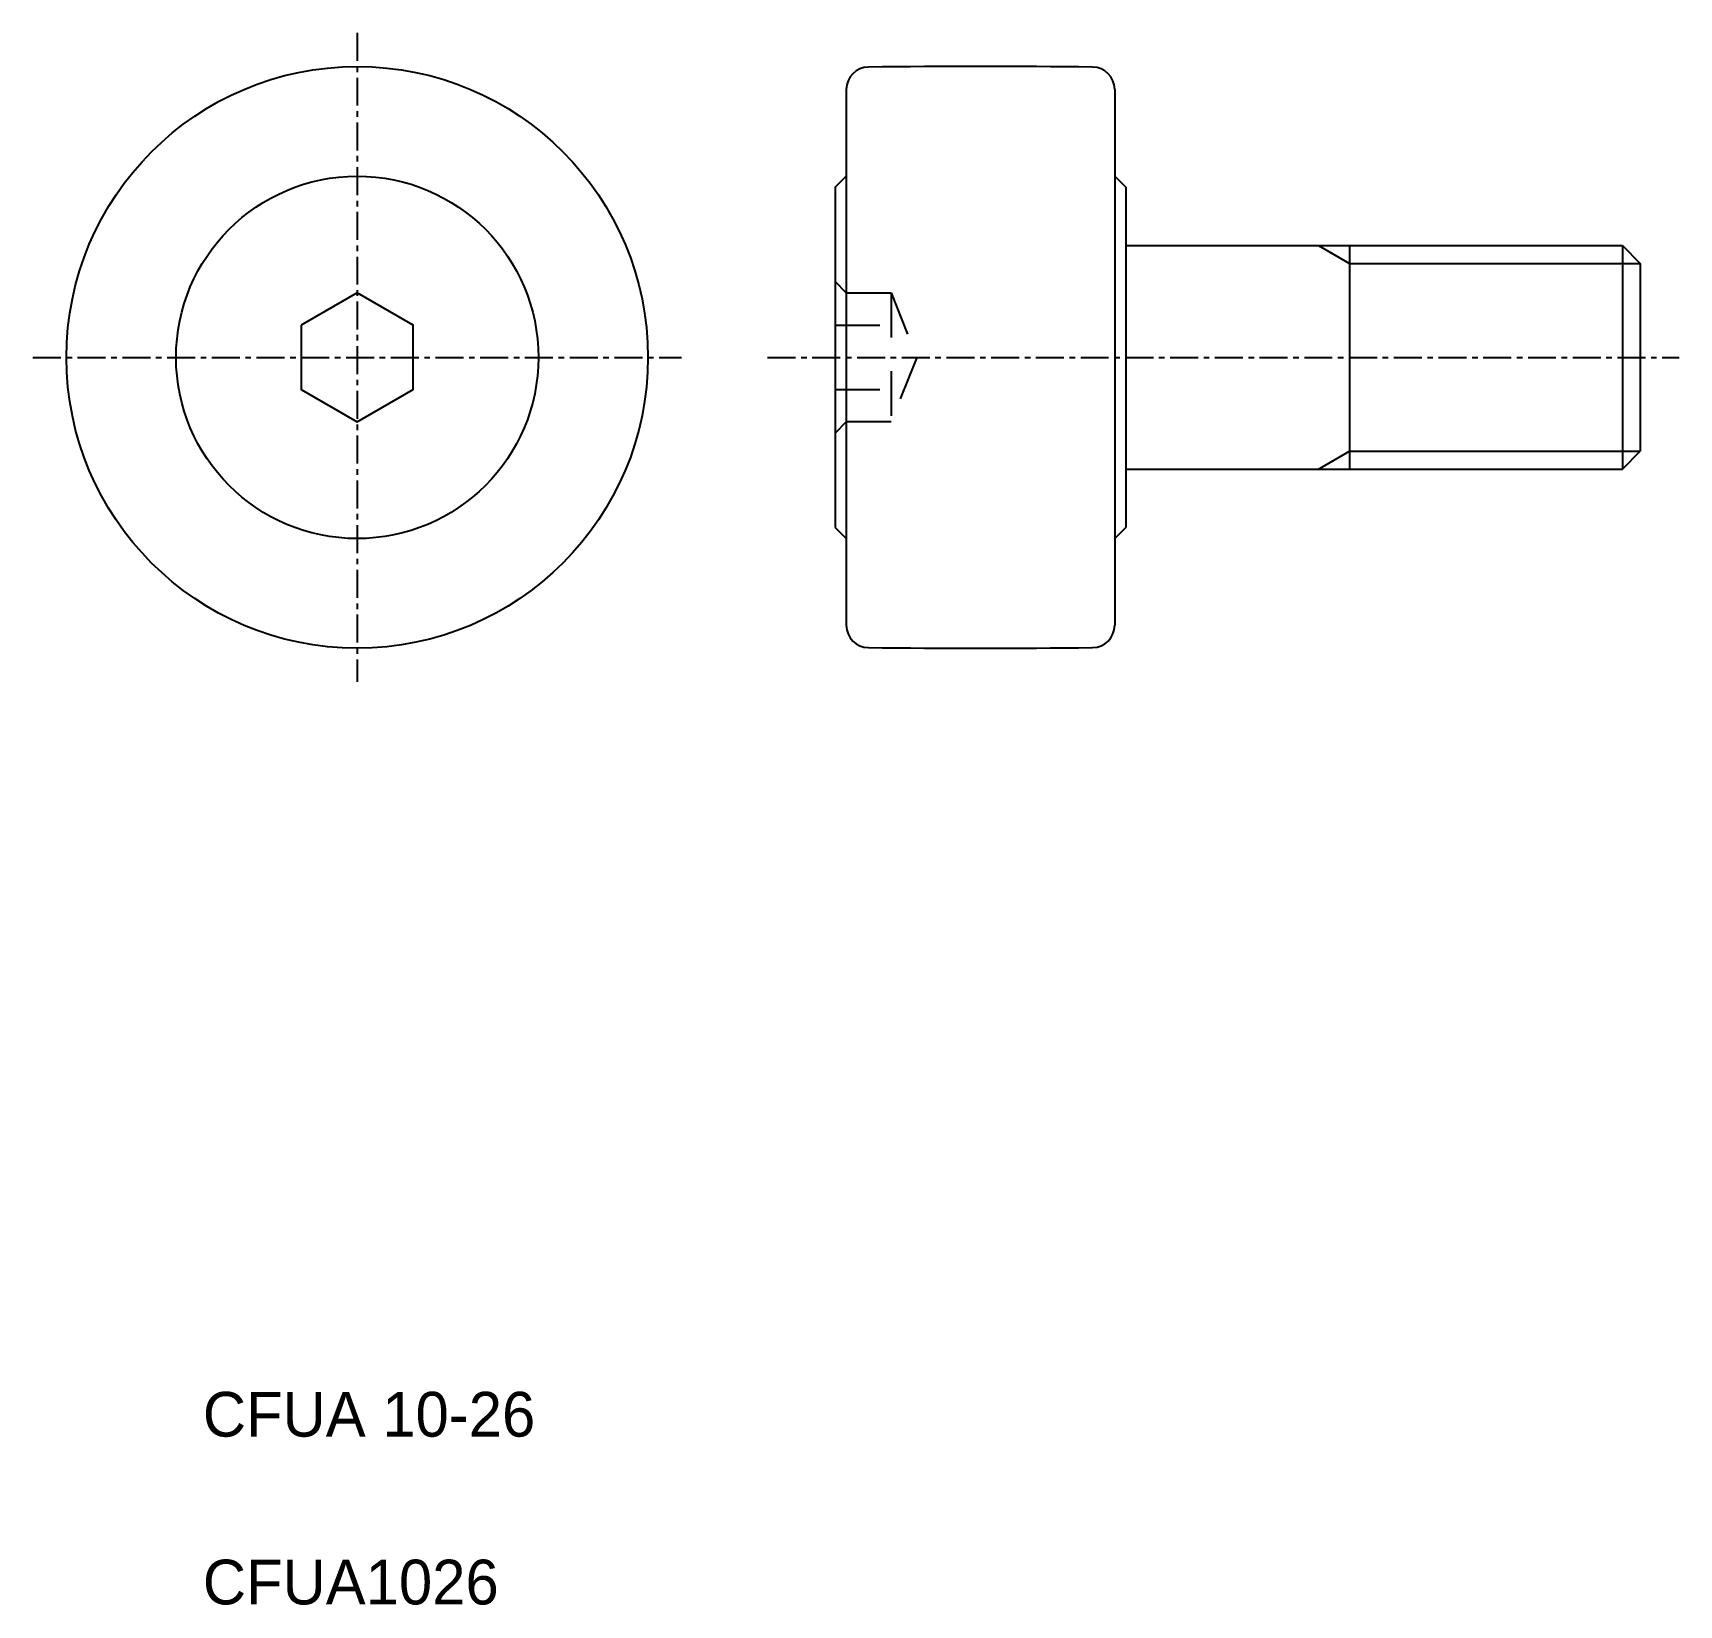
# Model space of a CAD drawing. Extents: x 127.9 to 201.5, y 92.5 to 162.8.
import ezdxf

# ---------------------------------------------------------------- set-up
doc = ezdxf.new("R2010")
doc.units = 0
doc.linetypes.add('CENTER', pattern=[2, 1.25, -0.25, 0.25, -0.25])
doc.linetypes.add('DASHED', pattern=[3.5, 2, -1.5])
doc.layers.get('0').update_dxf_attribs({"linetype": 'CONTINUOUS'})
doc.layers.add('CENTER', color=1, linetype='CENTER')

msp = doc.modelspace()

# ---------------------------------------------------------------- linework, layer by layer
for p, q in [((164.263, 160.236), (164.263, 136.286)), ((176.263, 160.236), (176.263, 136.286)), ((163.763, 155.861), (164.263, 156.361)), ((176.263, 156.361), (176.763, 155.861)), ((163.763, 155.861), (163.763, 140.661)), ((176.763, 155.861), (176.763, 140.661)), ((176.763, 153.261), (198.963, 153.261)), ((186.763, 153.261), (186.763, 143.261)), ((198.963, 153.261), (198.963, 143.261)), ((198.963, 153.261), (199.763, 152.461)), ((199.763, 152.461), (199.763, 144.061)), ((163.763, 152.061), (163.763, 152.061)), ((163.763, 148.261), (163.763, 148.261)), ((198.963, 143.261), (199.763, 144.061)), ((176.763, 143.261), (198.963, 143.261)), ((163.763, 140.661), (164.263, 140.161)), ((176.263, 140.161), (176.763, 140.661))]:
    msp.add_line(p, q)
at = {"color": 3}
for p, q in [((185.377, 153.261), (186.763, 152.461)), ((186.763, 152.461), (199.763, 152.461)), ((185.377, 143.261), (186.763, 144.061)), ((186.763, 144.061), (199.763, 144.061))]:
    msp.add_line(p, q, dxfattribs=at)
at = {"color": 3, "linetype": 'DASHED'}
for p, q in [((164.263, 151.148), (163.763, 151.648)), ((164.263, 151.148), (166.263, 151.148)), ((166.263, 151.148), (166.263, 145.375)), ((166.263, 151.148), (167.417, 148.261)), ((163.763, 149.705), (166.263, 149.705)), ((167.417, 148.261), (166.263, 145.375)), ((163.763, 146.818), (166.263, 146.818)), ((164.263, 145.375), (163.763, 144.875)), ((166.263, 145.375), (164.263, 145.375))]:
    msp.add_line(p, q, dxfattribs=at)
msp.add_lwpolyline([(139.896, 149.705), (139.896, 146.818), (142.396, 145.375), (144.896, 146.818), (144.896, 149.705), (142.396, 151.148)], close=True)
for radius in [13, 8.1]:
    msp.add_circle((142.396, 148.261), radius)
for centre, radius, start, end in [((165.263, 160.236), 1, 90.57412, 180), ((170.263, -338.739), 500, 89.42588, 90.57412), ((175.263, 160.236), 1, 0, 89.42588), ((165.263, 136.286), 1, 180, 269.42588), ((175.263, 136.286), 1, 270.57412, 0), ((170.263, 635.261), 500, 269.42588, 270.57412)]:
    msp.add_arc(centre, radius, start, end)
at = {"layer": 'CENTER', "color": 1, "linetype": 'CENTER'}
for p, q in [((142.396, 162.761), (142.396, 133.761)), ((127.896, 148.261), (156.896, 148.261)), ((160.743, 148.261), (201.497, 148.261))]:
    msp.add_line(p, q, dxfattribs=at)

# ---------------------------------------------------------------- texts
for s, p in [('CFUA 10-26', (135.493, 100.022)), ('CFUA1026', (135.493, 92.522))]:
    msp.add_text(s, height=2).set_placement(p)

doc.saveas('drawing.dxf')
